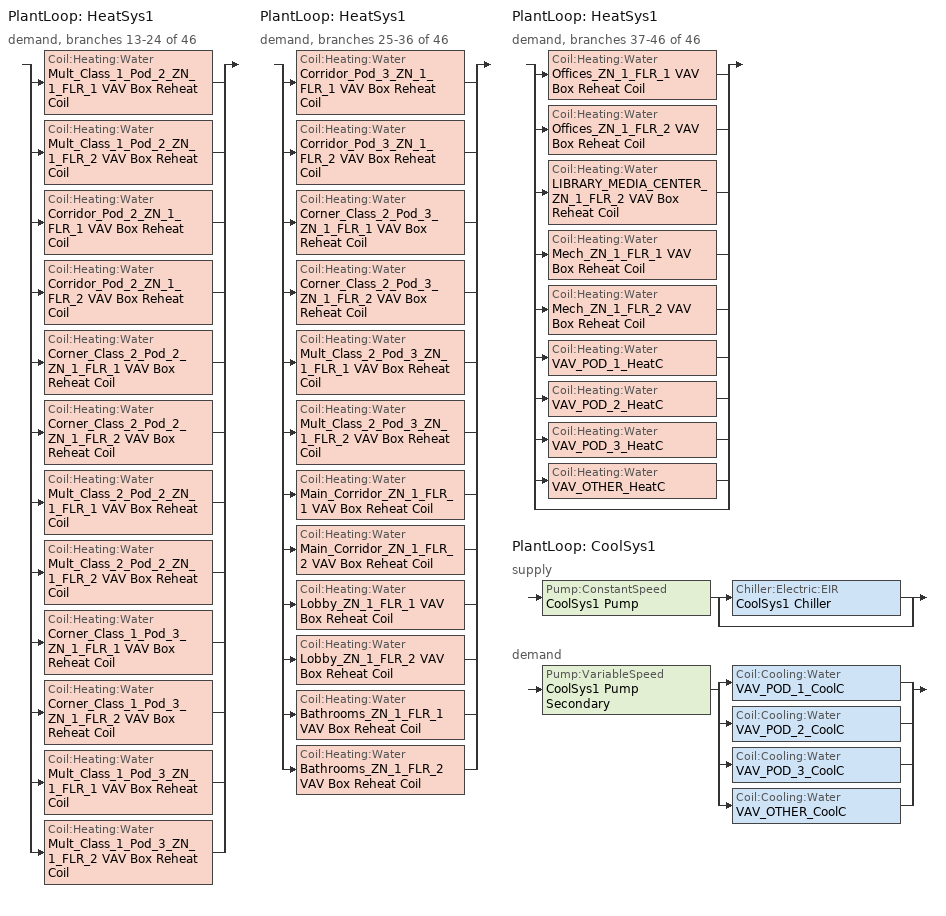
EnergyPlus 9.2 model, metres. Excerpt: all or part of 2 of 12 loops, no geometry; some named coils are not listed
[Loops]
PlantLoop 'HeatSys1'
 demand, branches 13-24 of 46: split
  | Coil:Heating:Water 'Mult_Class_1_Pod_2_ZN_1_FLR_1 VAV Box Reheat Coil'
  | Coil:Heating:Water 'Mult_Class_1_Pod_2_ZN_1_FLR_2 VAV Box Reheat Coil'
  | Coil:Heating:Water 'Corridor_Pod_2_ZN_1_FLR_1 VAV Box Reheat Coil'
  | Coil:Heating:Water 'Corridor_Pod_2_ZN_1_FLR_2 VAV Box Reheat Coil'
  | Coil:Heating:Water 'Corner_Class_2_Pod_2_ZN_1_FLR_1 VAV Box Reheat Coil'
  | Coil:Heating:Water 'Corner_Class_2_Pod_2_ZN_1_FLR_2 VAV Box Reheat Coil'
  | Coil:Heating:Water 'Mult_Class_2_Pod_2_ZN_1_FLR_1 VAV Box Reheat Coil'
  | Coil:Heating:Water 'Mult_Class_2_Pod_2_ZN_1_FLR_2 VAV Box Reheat Coil'
  | Coil:Heating:Water 'Corner_Class_1_Pod_3_ZN_1_FLR_1 VAV Box Reheat Coil'
  | Coil:Heating:Water 'Corner_Class_1_Pod_3_ZN_1_FLR_2 VAV Box Reheat Coil'
  | Coil:Heating:Water 'Mult_Class_1_Pod_3_ZN_1_FLR_1 VAV Box Reheat Coil'
  | Coil:Heating:Water 'Mult_Class_1_Pod_3_ZN_1_FLR_2 VAV Box Reheat Coil'
PlantLoop 'HeatSys1'
 demand, branches 25-36 of 46: split
  | Coil:Heating:Water 'Corridor_Pod_3_ZN_1_FLR_1 VAV Box Reheat Coil'
  | Coil:Heating:Water 'Corridor_Pod_3_ZN_1_FLR_2 VAV Box Reheat Coil'
  | Coil:Heating:Water 'Corner_Class_2_Pod_3_ZN_1_FLR_1 VAV Box Reheat Coil'
  | Coil:Heating:Water 'Corner_Class_2_Pod_3_ZN_1_FLR_2 VAV Box Reheat Coil'
  | Coil:Heating:Water 'Mult_Class_2_Pod_3_ZN_1_FLR_1 VAV Box Reheat Coil'
  | Coil:Heating:Water 'Mult_Class_2_Pod_3_ZN_1_FLR_2 VAV Box Reheat Coil'
  | Coil:Heating:Water 'Main_Corridor_ZN_1_FLR_1 VAV Box Reheat Coil'
  | Coil:Heating:Water 'Main_Corridor_ZN_1_FLR_2 VAV Box Reheat Coil'
  | Coil:Heating:Water 'Lobby_ZN_1_FLR_1 VAV Box Reheat Coil'
  | Coil:Heating:Water 'Lobby_ZN_1_FLR_2 VAV Box Reheat Coil'
  | Coil:Heating:Water 'Bathrooms_ZN_1_FLR_1 VAV Box Reheat Coil'
  | Coil:Heating:Water 'Bathrooms_ZN_1_FLR_2 VAV Box Reheat Coil'
PlantLoop 'HeatSys1'
 demand, branches 37-46 of 46: split
  | Coil:Heating:Water 'Offices_ZN_1_FLR_1 VAV Box Reheat Coil'
  | Coil:Heating:Water 'Offices_ZN_1_FLR_2 VAV Box Reheat Coil'
  | Coil:Heating:Water 'LIBRARY_MEDIA_CENTER_ZN_1_FLR_2 VAV Box Reheat Coil'
  | Coil:Heating:Water 'Mech_ZN_1_FLR_1 VAV Box Reheat Coil'
  | Coil:Heating:Water 'Mech_ZN_1_FLR_2 VAV Box Reheat Coil'
  | Coil:Heating:Water 'VAV_POD_1_HeatC'
  | Coil:Heating:Water 'VAV_POD_2_HeatC'
  | Coil:Heating:Water 'VAV_POD_3_HeatC'
  | Coil:Heating:Water 'VAV_OTHER_HeatC'
  | bypass
PlantLoop 'CoolSys1'
 supply: Pump:ConstantSpeed 'CoolSys1 Pump' > split
  | Chiller:Electric:EIR 'CoolSys1 Chiller'
  | bypass
 demand: Pump:VariableSpeed 'CoolSys1 Pump Secondary' > split
  | Coil:Cooling:Water 'VAV_POD_1_CoolC'
  | Coil:Cooling:Water 'VAV_POD_2_CoolC'
  | Coil:Cooling:Water 'VAV_POD_3_CoolC'
  | Coil:Cooling:Water 'VAV_OTHER_CoolC'
[Sizing:Plant]
CoolSys1: Loop Type=Cooling; Design Loop Exit Temperature {C}=6.67; Loop Design Temperature Difference {deltaC}=6.67
[Coil:Heating:Water] Availability Schedule=ALWAYS_ON; U-Factor Times Area Value {W/K}=AUTOSIZE; Maximum Water Flow Rate {m3/s}=AUTOSIZE; Performance Input Method=UFactorTimesAreaAndDesignWaterFlowRate; Rated Capacity {W}=AUTOSIZE; Rated Inlet Water Temperature {C}=82.2; Rated Inlet Air Temperature {C}=12.8; Rated Outlet Water Temperature {C}=71.1; Rated Outlet Air Temperature {C}=40
Mult_Class_1_Pod_2_ZN_1_FLR_1 VAV Box Reheat Coil; Mult_Class_1_Pod_2_ZN_1_FLR_2 VAV Box Reheat Coil; Corridor_Pod_2_ZN_1_FLR_1 VAV Box Reheat Coil; Corridor_Pod_2_ZN_1_FLR_2 VAV Box Reheat Coil; Corner_Class_2_Pod_2_ZN_1_FLR_1 VAV Box Reheat Coil; Corner_Class_2_Pod_2_ZN_1_FLR_2 VAV Box Reheat Coil; Mult_Class_2_Pod_2_ZN_1_FLR_1 VAV Box Reheat Coil; Mult_Class_2_Pod_2_ZN_1_FLR_2 VAV Box Reheat Coil; Corner_Class_1_Pod_3_ZN_1_FLR_1 VAV Box Reheat Coil; Corner_Class_1_Pod_3_ZN_1_FLR_2 VAV Box Reheat Coil; Mult_Class_1_Pod_3_ZN_1_FLR_1 VAV Box Reheat Coil; Mult_Class_1_Pod_3_ZN_1_FLR_2 VAV Box Reheat Coil; Corridor_Pod_3_ZN_1_FLR_1 VAV Box Reheat Coil; Corridor_Pod_3_ZN_1_FLR_2 VAV Box Reheat Coil; Corner_Class_2_Pod_3_ZN_1_FLR_1 VAV Box Reheat Coil; Corner_Class_2_Pod_3_ZN_1_FLR_2 VAV Box Reheat Coil; Mult_Class_2_Pod_3_ZN_1_FLR_1 VAV Box Reheat Coil; Mult_Class_2_Pod_3_ZN_1_FLR_2 VAV Box Reheat Coil; Main_Corridor_ZN_1_FLR_1 VAV Box Reheat Coil; Main_Corridor_ZN_1_FLR_2 VAV Box Reheat Coil; Lobby_ZN_1_FLR_1 VAV Box Reheat Coil; Lobby_ZN_1_FLR_2 VAV Box Reheat Coil; Bathrooms_ZN_1_FLR_1 VAV Box Reheat Coil; Bathrooms_ZN_1_FLR_2 VAV Box Reheat Coil; Offices_ZN_1_FLR_1 VAV Box Reheat Coil; Offices_ZN_1_FLR_2 VAV Box Reheat Coil; LIBRARY_MEDIA_CENTER_ZN_1_FLR_2 VAV Box Reheat Coil; Mech_ZN_1_FLR_1 VAV Box Reheat Coil; Mech_ZN_1_FLR_2 VAV Box Reheat Coil
[Pump:ConstantSpeed]
CoolSys1 Pump: Design Flow Rate {m3/s}=AUTOSIZE; Design Pump Head {Pa}=56045; Design Power Consumption {W}=AUTOSIZE; Motor Efficiency=0.9; Fraction of Motor Inefficiencies to Fluid Stream=0; Pump Control Type=Intermittent
[Pump:VariableSpeed]
CoolSys1 Pump Secondary: Design Maximum Flow Rate {m3/s}=autosize; Design Pump Head {Pa}=168135; Design Power Consumption {W}=autosize; Motor Efficiency=0.9; Fraction of Motor Inefficiencies to Fluid Stream=0; Coefficient 1 of the Part Load Performance Curve=0; Coefficient 2 of the Part Load Performance Curve=0.0205; Coefficient 3 of the Part Load Performance Curve=0.4101; Coefficient 4 of the Part Load Performance Curve=0.5753; Design Minimum Flow Rate {m3/s}=0; Pump Control Type=Intermittent
[SetpointManager:OutdoorAirReset]
CoolSys1 Loop Setpoint Manager: Control Variable=Temperature; Setpoint at Outdoor Low Temperature {C}=8.37; Outdoor Low Temperature {C}=15.6; Setpoint at Outdoor High Temperature {C}=6.7; Outdoor High Temperature {C}=26.7; Setpoint Node or NodeList=CoolSys1 Supply Outlet Node
[Chiller:Electric:EIR]
CoolSys1 Chiller: Reference Capacity {W}=1.08614e+06; Reference COP {W/W}=2.96; Reference Leaving Chilled Water Temperature {C}=6.67; Reference Entering Condenser Fluid Temperature {C}=35; Reference Chilled Water Flow Rate {m3/s}=AutoSize; Reference Condenser Fluid Flow Rate {m3/s}=AutoSize; Cooling Capacity Function of Temperature Curve=AC_2010_PA_CAPFT; Electric Input to Cooling Output Ratio Function of Temperature Curve=AC_2010_PA_EIRFT; Electric Input to Cooling Output Ratio Function of Part Load Ratio Curve=AC_GT150_2010_PA_EIRFPLR; Minimum Part Load Ratio=0.15; Maximum Part Load Ratio=1; Optimum Part Load Ratio=1; Minimum Unloading Ratio=0.25; Condenser Type=AIRCOOLED; Leaving Chilled Water Lower Temperature Limit {C}=2; Chiller Flow Mode=ConstantFlow; Design Heat Recovery Water Flow Rate {m3/s}=0
[PlantLoop]
CoolSys1: Fluid Type=Water; Plant Equipment Operation Scheme=CoolSys1 Loop Operation Scheme List; Maximum Loop Temperature {C}=98; Minimum Loop Temperature {C}=1; Maximum Loop Flow Rate {m3/s}=AUTOSIZE; Minimum Loop Flow Rate {m3/s}=0; Plant Loop Volume {m3}=AUTOSIZE; Load Distribution Scheme=SequentialLoad; Common Pipe Simulation=TwoWayCommonPipe
[PlantEquipmentList]
CoolSys1 Equipment List: CoolSys1 Chiller
[PlantEquipmentOperation:CoolingLoad]
CoolSys1 Operation Scheme: Load Range 1 Lower Limit {W}=0; Load Range 1 Upper Limit {W}=100000000000000; Range 1 Equipment List=CoolSys1 Equipment List
[PlantEquipmentOperationSchemes]
CoolSys1 Loop Operation Scheme List: Control Scheme 1=CoolSys1 Operation Scheme; Control Scheme 1 Schedule=PlantOnSched
[SetpointManager:Scheduled]
CoolSys1 Loop Plant Demand Inlet Setpoint Manager: Control Variable=Temperature; Schedule=CW-Loop-Temp-Schedule; Setpoint Node or NodeList=CoolSys1 Demand Inlet Node
[Schedule:Compact]
ALWAYS_ON; PlantOnSched: Through: 12/31, For: AllDays, Until: 24:00, 1
CW-Loop-Temp-Schedule: Through: 12/31, For: AllDays, Until: 24:00, 6.7
[Curve:Quadratic]
AC_GT150_2010_PA_EIRFPLR: Coefficient1 Constant=0.141; Coefficient2 x=0.655; Coefficient3 x**2=0.203; Minimum Value of x=0; Maximum Value of x=1
[Curve:Biquadratic] Minimum Value of x=5; Maximum Value of x=10; Minimum Value of y=12.7; Maximum Value of y=51.67
Name | Coefficient1 Constant | Coefficient2 x | Coefficient3 x**2 | Coefficient4 y | Coefficient5 y**2 | Coefficient6 x*y
AC_2010_PA_CAPFT | 1.04338 | 0.0407073 | 0.0004506 | -0.0041514 | -8.86e-05 | -0.0003467
AC_2010_PA_EIRFT | 0.596191 | -0.0099493 | 0.0007888 | 0.0004506 | 0.0004875 | -0.0007623
